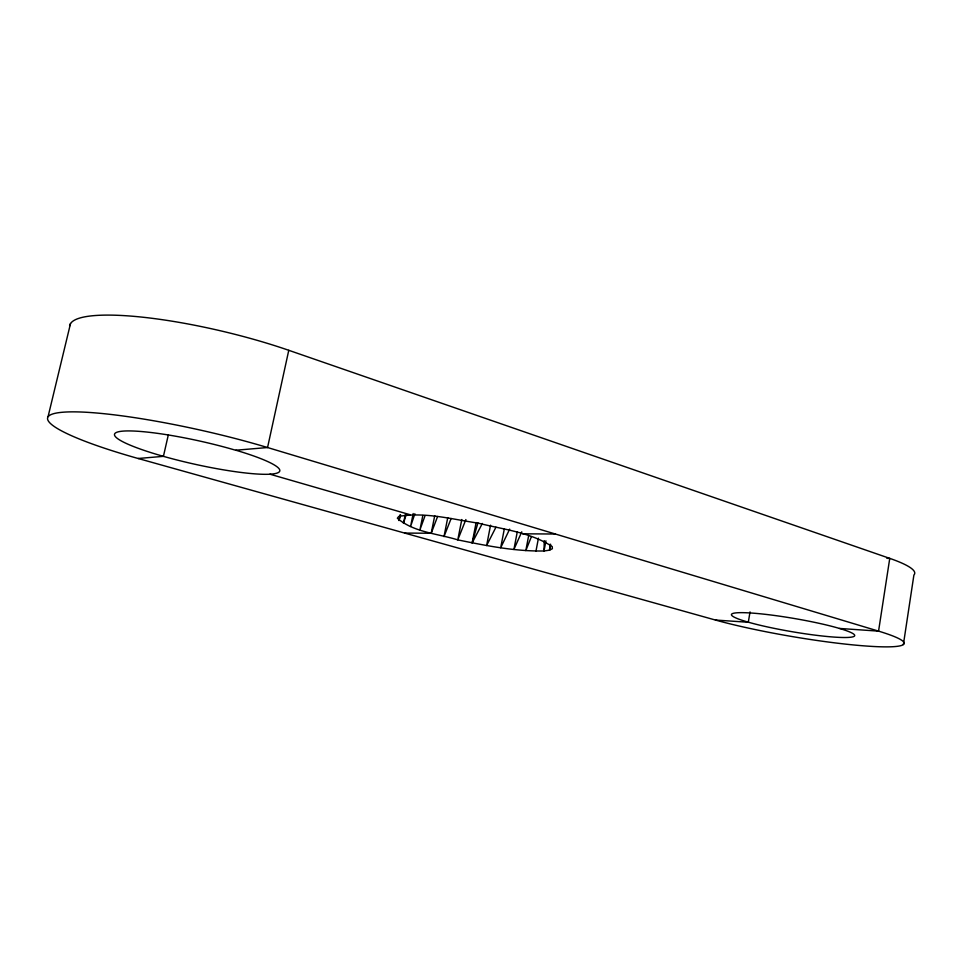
<?xml version="1.0" encoding="UTF-8"?>
<svg xmlns="http://www.w3.org/2000/svg" width="962" height="962" viewBox="0 0 962 962"><rect width="100%" height="100%" fill="white"/><g stroke="black" fill="none" stroke-linecap="round" stroke-linejoin="round"><path stroke-width="1.44" d="M544.276 540.632L544.011 550.973C514.923 551.491 486.147 545.67 457.78 539.874C437.77 533.657 413.552 532.311 397.354 518.229L398.713 516.438C425.132 511.772 452.188 519.312 478.33 523.16C503.138 529.473 530.555 532.226 552.248 546.632L552.368 548.701L549.567 550.168L544.011 550.973L545.923 540.824M550.023 544.288L549.567 550.168L550.661 544.312M903.39 644.516L913.9 575.035A111.051 16.691 9.2 0 0 889.754 558.381L288.768 350.3A150.156 29.521 13.3 0 0 69.601 326.046M750.035 611.892L748.304 622.258L715.451 620.045L138.131 458.489A151.539 21.308 12.6 0 1 62.289 412.277A151.539 21.308 12.6 0 1 267.556 447.534L878.559 631.132L889.754 558.381L886.856 558.321M528.619 535.882L525.817 550.601L531.361 536.772M535.978 551.118L538.431 538.167M517.267 531.902L513.912 549.458L521.765 531.842M504.341 528.811L500.685 547.751L509.668 529.124M490.56 525.18L486.616 545.538L495.947 527.188M461.796 519.516L457.78 539.874L465.897 519.54M482.347 523.448L472.15 542.881L476.13 522.534M447.751 517.664L443.987 536.628L451.13 518.494M404.689 533.08L431.216 533.237L434.74 515.644M413.191 513.516L410.57 526.491L414.862 513.744M422.823 515.5L419.949 529.809L425.024 515.776M400.192 514.706L399.002 520.574L400.565 514.778M405.255 514.646L403.487 523.364L406.108 514.778M288.768 350.3L267.556 447.534L235.63 450.24A84.596 11.857 12.5 0 0 124.146 431.036A84.596 11.857 12.5 0 0 158.357 454.882A84.596 11.857 12.5 0 0 270.009 474.218L410.401 514.814M168.362 434.716L163.42 456.349L138.131 458.489M48.1 416.534L70.515 323.557M472.15 542.881L477.934 522.871M431.216 533.237L437.614 516.474M522.606 533.814L555.411 534.018M839.117 628.342A62.518 6.698 9.7 0 0 734.523 613.071A62.518 6.698 9.7 0 0 804.773 633.73A62.518 6.698 9.7 0 0 839.441 628.439L878.559 631.132A111.82 11.989 9.7 0 1 868.013 646.151A111.82 11.989 9.7 0 1 715.451 620.045M235.834 450.216A84.596 11.917 12.5 0 1 269.913 474.194"/></g></svg>
